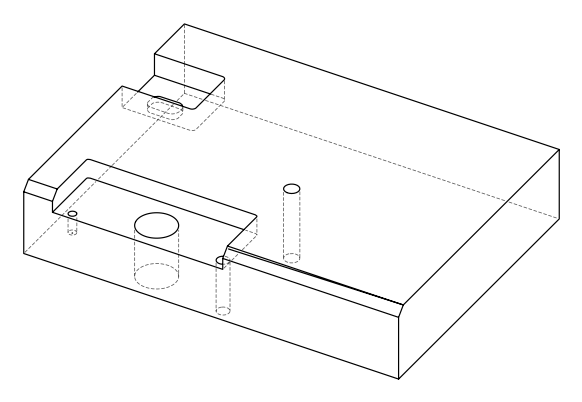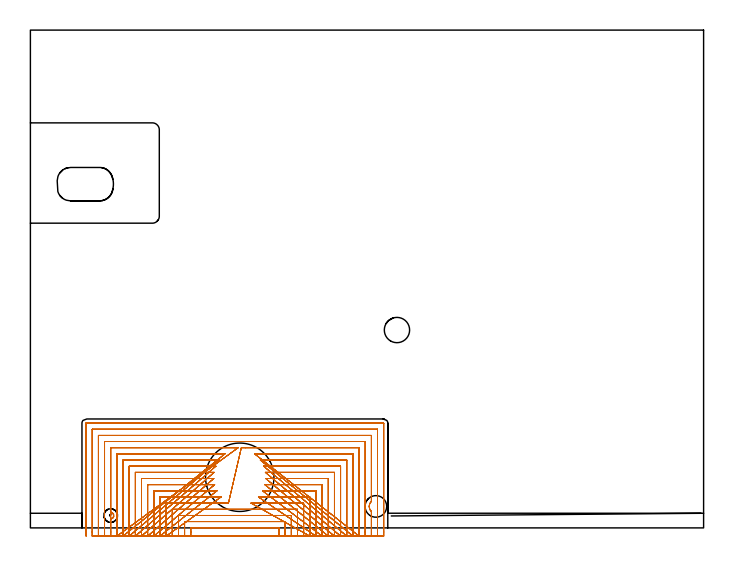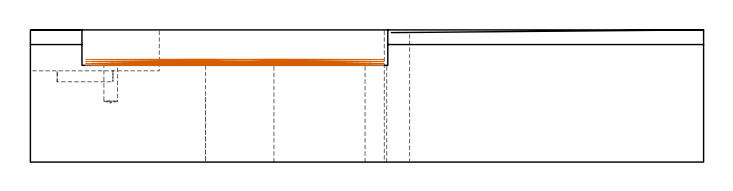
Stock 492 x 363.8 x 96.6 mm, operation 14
(PLAN: 15 operations, 11 tool changes, 317.1 min)
(1 SPOT_DRILL | STEP1HOLE | NXT0321_9005460120000 | 0.04 min | 2836 mm3)
(2 SPOT_DRILL_1 | STEP1HOLE_1 | NXT0321_9005460120000 | 0.05 min | 182 mm3)
(3 SPOT_DRILL_2 | STEP1POCKET | NXT0321_9005460120000 | 0.03 min | 2808 mm3)
(4 DRILL_THROUGH_HOLE_INTO_CENTER | STEP1HOLE | NXT0301_065 | 0.31 min | 4894 mm3)
(5 DRILL_TO_ENLARGE_THROUGH_HOLE | STEP1HOLE | UGT0301_240 | 0.32 min | 11156 mm3)
(6 DRILL_BLIND_HOLE_INTO_CENTER | STEP1HOLE_1 | NXT0301_042 | 0.05 min | 298 mm3)
(7 GUN_DRILL_THROUGH_HOLE | STEP1HOLE_1 | UGT0307_003 | 0.49 min | 3298 mm3)
(8 SPADE_DRILL_TO_ENLARGE_THROUGH_HOLE | STEP1HOLE_1 | UGT0306_009 | 0.42 min | 22130 mm3)
(9 INDEXABLE_INSERT_DRILL_THROUGH_HOLE_FROM_SOLID | STEP1HOLE_2 | NXT0302_038 | 0.31 min | 189592 mm3)
(10 DRILL_BLIND_HOLE_INTO_CENTER_1 | STEP1POCKET | NXT0301_127 | 0.12 min | 2134 mm3)
(11 AREA_MILL | FG_CHAMFER_SURFACE | UGT0205_001 | 1.46 min | 2504 mm3)
(12 AREA_MILL_1 | FG_CHAMFER_SURFACE_1 | UGT0205_001 | 7.63 min | 13590 mm3)
(13 MILL_RECTANGULAR_POCKET | POCKET_RECTANGULAR_STRAIGHT | UGT0201_100 | Follow Part, ap 4.5, ae 75% | 2.06 min | 34466 mm3)
(14 MILL_SLOT | SLOT_PARTIAL_RECTANGULAR | NXT0201_008 | Follow Part, ap 1.5, ae 75% | 271.31 min | 401217 mm3)
(15 MILL_SLOT_1 | SLOT_PARTIAL_RECTANGULAR_1 | NXT0201_013 | Follow Part, ap 2.5, ae 75% | 32.54 min | 178965 mm3)
(TOOL NXT0321_9005460120000 | NC Spot Drill, 142deg, 12mm, Carbide, Uncoated | D12 PA142 FL30 Z2)
(TOOL NXT0301_065 | Carbide Drill 9.4mm [860.1-0940-075A1-MM 2214] | D9.4 PA140 FL98 Z2)
(TOOL UGT0301_240 | Twist Drill 15.8 mm | D15.8 PA118 FL120 Z2)
(TOOL NXT0301_042 | Carbide Drill 7.1mm [860.1-0710-057A1-MM 2214] | D7.1 PA140 FL85 Z2)
(TOOL UGT0307_003 | Gun Drill 7 mm | D7 PA130 FL24 Z1)
(TOOL UGT0306_009 | Spade Drill 18.5mm | D18.5 PA132 FL10 Z2)
(TOOL NXT0302_038 | Index. Insert Drill 50mm [880-D5000L50-04] | D50 PA176 FL200 Z2)
(TOOL NXT0301_127 | Carbide Drill 10mm [861.1-1000-030A1-GP GC34] | D10 PA150 FL31.2 Z2)
(TOOL UGT0205_001 | Chamfer Mill 20 x 3 x 45 deg. | D20 FL50 Z2)
(TOOL UGT0201_100 | End Mill 18 mm | D18 FL22 Z2)
(TOOL NXT0201_008 | ENDMILL 6mm [2P460-0600-NA 1630] | D6 FL26 Z6)
(TOOL NXT0201_013 | ENDMILL 10mm | D10 FL30 Z4)
(OP 14 MILL_SLOT, part 2 of 2)
G0 X181.7 Z75.017
G1 Y-3.
Y0.1 F500.
X117.2
Y-3.
Y-6. F250.
X186.2
Y-3.
Y4.6 F500.
X112.7
Y-3.
Y-6. F250.
X190.7
Y-3.
Y9.1 F500.
X108.2
Y-3.
Y-6. F250.
X195.2
Y-3.
Y13.6 F500.
X103.7
Y-3.
Y-6. F250.
X199.7
Y-3.
Y18.1 F500.
X164.249
X161.249 F250.
X204.2 Y-6. F500.
Y-3. F250.
Y22.6 F500.
X169.626
X166.626 F250.
X208.7 Y-6. F500.
Y-3. F250.
Y27.1 F500.
X172.643
X169.643 F250.
X213.2 Y-6. F500.
Y-3. F250.
Y31.6 F500.
X174.325
X171.325 F250.
X217.7 Y-6. F500.
Y-3. F250.
Y36.1 F500.
X174.98
X171.98 F250.
X222.2 Y-6. F500.
Y-3. F250.
Y40.6 F500.
X174.701
X171.701 F250.
X226.7 Y-6. F500.
Y-3. F250.
Y45.1 F500.
X173.451
X170.451 F250.
X231.2 Y-6. F500.
Y-3. F250.
Y49.6 F500.
X171.03
X168.03 F250.
X235.7 Y-6. F500.
Y-3. F250.
Y54.1 F500.
X166.835
X163.835 F250.
X240.2 Y-6. F500.
Y-3. F250.
Y58.6 F500.
X157.159
X154.159 F250.
X144.74 Y18.1 F500.
X141.74 F250.
X99.2 F500.
Y-3.
Y-6. F250.
X139.371 Y22.6 F500.
X136.371 F250.
X94.7 F500.
Y-3.
Y-6. F250.
X136.358 Y27.1 F500.
X133.358 F250.
X90.2 F500.
Y-3.
Y-6. F250.
X134.678 Y31.6 F500.
X131.678 F250.
X85.7 F500.
Y-3.
Y-6. F250.
X134.024 Y36.1 F500.
X131.024 F250.
X81.2 F500.
Y-3.
Y-6. F250.
X134.302 Y40.6 F500.
X131.302 F250.
X76.7 F500.
Y-3.
Y-6. F250.
X135.55 Y45.1 F500.
X132.55 F250.
X72.2 F500.
Y-3.
Y-6. F250.
X137.97 Y49.6 F500.
X134.97 F250.
X67.7 F500.
Y-3.
Y-6. F250.
X142.162 Y54.1 F500.
X139.162 F250.
X63.2 F500.
Y-3.
Y-6. F250.
X151.832 Y58.6 F500.
X148.832 F250.
X58.7 F500.
Y11.983
Y8.983 F250.
Y9.017
Y6.017
Y-3. F500.
Y-6. F250.
X244.7
Y-3.
Y63.1 F500.
X54.2
Y-3.
Y-6. F250.
X249.2
Y-3.
Y12.083 F500.
G2 X248.317 Y13.155 R4.88
X249.2 Y19.311 R4.887
G1 Y67.6
X49.7
Y-3.
Y-6. F250.
X253.7
Y-3.
Y10.966 F500.
Y13.966 F250.
Y17.435
Y20.435
Y72.1 F500.
X45.2
Y-3.
Y-6. F250.
X258.2
Y-3.
Y76.5 F500.
X258.195 Y76.555
X258.155 Y76.595
X258.1 Y76.6
X40.8
X40.745 Y76.595
X40.705 Y76.555
X40.7 Y76.5
Y-3.
Y-6. F250.
G0 X181.7 Z73.578
G1 Y-3.
Y0.1 F500.
X117.2
Y-3.
Y-6. F250.
X186.2
Y-3.
Y4.6 F500.
X112.7
Y-3.
Y-6. F250.
X190.7
Y-3.
Y9.1 F500.
X108.2
Y-3.
Y-6. F250.
X195.2
Y-3.
Y13.6 F500.
X103.7
Y-3.
Y-6. F250.
X199.7
Y-3.
Y18.1 F500.
X164.249
X161.249 F250.
X204.2 Y-6. F500.
Y-3. F250.
Y22.6 F500.
X169.626
X166.626 F250.
X208.7 Y-6. F500.
Y-3. F250.
Y27.1 F500.
X172.643
X169.643 F250.
X213.2 Y-6. F500.
Y-3. F250.
Y31.6 F500.
X174.325
X171.325 F250.
X217.7 Y-6. F500.
Y-3. F250.
Y36.1 F500.
X174.98
X171.98 F250.
X222.2 Y-6. F500.
Y-3. F250.
Y40.6 F500.
X174.701
X171.701 F250.
X226.7 Y-6. F500.
Y-3. F250.
Y45.1 F500.
X173.451
X170.451 F250.
X231.2 Y-6. F500.
Y-3. F250.
Y49.6 F500.
X171.03
X168.03 F250.
X235.7 Y-6. F500.
Y-3. F250.
Y54.1 F500.
X166.835
X163.835 F250.
X240.2 Y-6. F500.
Y-3. F250.
Y58.6 F500.
X157.159
X154.159 F250.
X144.74 Y18.1 F500.
X141.74 F250.
X99.2 F500.
Y-3.
Y-6. F250.
X139.371 Y22.6 F500.
X136.371 F250.
X94.7 F500.
Y-3.
Y-6. F250.
X136.358 Y27.1 F500.
X133.358 F250.
X90.2 F500.
Y-3.
Y-6. F250.
X134.678 Y31.6 F500.
X131.678 F250.
X85.7 F500.
Y-3.
Y-6. F250.
X134.024 Y36.1 F500.
X131.024 F250.
X81.2 F500.
Y-3.
Y-6. F250.
X134.302 Y40.6 F500.
X131.302 F250.
X76.7 F500.
Y-3.
Y-6. F250.
X135.55 Y45.1 F500.
X132.55 F250.
X72.2 F500.
Y-3.
Y-6. F250.
X137.97 Y49.6 F500.
X134.97 F250.
X67.7 F500.
Y-3.
Y-6. F250.
X142.162 Y54.1 F500.
X139.162 F250.
X63.2 F500.
Y-3.
Y-6. F250.
X151.832 Y58.6 F500.
X148.832 F250.
X58.7 F500.
Y11.983
Y8.983 F250.
Y9.017
Y6.017
Y-3. F500.
Y-6. F250.
X244.7
Y-3.
Y63.1 F500.
X54.2
Y-3.
Y-6. F250.
X249.2
Y-3.
Y12.083 F500.
G2 X248.317 Y13.155 R4.88
X249.2 Y19.311 R4.887
G1 Y67.6
X49.7
Y-3.
Y-6. F250.
X253.7
Y-3.
Y10.966 F500.
Y13.966 F250.
Y17.434
Y20.434
Y72.1 F500.
X45.2
Y-3.
Y-6. F250.
X258.2
Y-3.
Y76.5 F500.
X258.195 Y76.555
X258.155 Y76.595
X258.1 Y76.6
X40.8
X40.745 Y76.595
X40.705 Y76.555
X40.7 Y76.5
Y-3.
Y-6. F250.
G0 X181.7 Z72.139
G1 Y-3.
Y0.1 F500.
X117.2
Y-3.
Y-6. F250.
X186.2
Y-3.
Y4.6 F500.
X112.7
Y-3.
Y-6. F250.
X190.7
Y-3.
Y9.1 F500.
X108.2
Y-3.
Y-6. F250.
X195.2
Y-3.
Y13.6 F500.
X103.7
Y-3.
Y-6. F250.
X199.7
Y-3.
Y18.1 F500.
X164.249
X161.249 F250.
X204.2 Y-6. F500.
Y-3. F250.
Y22.6 F500.
X169.626
X166.626 F250.
X208.7 Y-6. F500.
Y-3. F250.
Y27.1 F500.
X172.643
X169.643 F250.
X213.2 Y-6. F500.
Y-3. F250.
Y31.6 F500.
X174.325
X171.325 F250.
X217.7 Y-6. F500.
Y-3. F250.
Y36.1 F500.
X174.98
X171.98 F250.
X222.2 Y-6. F500.
Y-3. F250.
Y40.6 F500.
X174.701
X171.701 F250.
X226.7 Y-6. F500.
Y-3. F250.
Y45.1 F500.
X173.451
X170.451 F250.
X231.2 Y-6. F500.
Y-3. F250.
Y49.6 F500.
X171.03
X168.03 F250.
X235.7 Y-6. F500.
Y-3. F250.
Y54.1 F500.
X166.835
X163.835 F250.
X240.2 Y-6. F500.
Y-3. F250.
Y58.6 F500.
X157.159
X154.159 F250.
X144.74 Y18.1 F500.
X141.74 F250.
X99.2 F500.
Y-3.
Y-6. F250.
X139.371 Y22.6 F500.
X136.371 F250.
X94.7 F500.
Y-3.
Y-6. F250.
X136.357 Y27.1 F500.
X133.357 F250.
X90.2 F500.
Y-3.
Y-6. F250.
X134.678 Y31.6 F500.
X131.678 F250.
X85.7 F500.
Y-3.
Y-6. F250.
X134.023 Y36.1 F500.
X131.023 F250.
X81.2 F500.
Y-3.
Y-6. F250.
X134.301 Y40.6 F500.
X131.301 F250.
X76.7 F500.
Y-3.
Y-6. F250.
X135.55 Y45.1 F500.
X132.55 F250.
X72.2 F500.
Y-3.
Y-6. F250.
X137.97 Y49.6 F500.
X134.97 F250.
X67.7 F500.
Y-3.
Y-6. F250.
X142.162 Y54.1 F500.
X139.162 F250.
X63.2 F500.
Y-3.
Y-6. F250.
X151.832 Y58.6 F500.
X148.832 F250.
X58.7 F500.
Y11.411
X58.815 Y11.416
X58.956 Y11.399
X59.334 Y11.343
X59.438 Y11.308
X59.617 Y11.251
X59.778 Y11.169
X59.945 Y11.068
G2 X60.571 Y10.54 R1.983
G1 X60.753 Y10.298
G2 X61.048 Y8.411 R2.486
G1 X60.802 Y7.753
X60.478 Y7.357
X60.321 Y7.202
X60.122 Y7.036
G2 X59.545 Y6.738 R1.539
G1 X59.405 Y6.688
X59.266 Y6.646
X58.958 Y6.601
G2 X58.7 Y6.59 R2.738
G1 Y-3.
Y-6. F250.
X244.7
Y-3.
Y63.1 F500.
X54.2
Y-3.
Y-6. F250.
X249.2
Y-3.
Y12.083 F500.
G2 X248.317 Y13.155 R4.88
X249.2 Y19.311 R4.887
G1 Y67.6
X49.7
Y-3.
Y-6. F250.
X253.7
Y-3.
Y10.966 F500.
Y13.966 F250.
Y17.434
Y20.434
Y72.1 F500.
X45.2
Y-3.
Y-6. F250.
X258.2
Y-3.
Y76.5 F500.
X258.195 Y76.555
X258.155 Y76.595
X258.1 Y76.6
X40.8
X40.745 Y76.595
X40.705 Y76.555
X40.7 Y76.5
Y-3.
Y-6. F250.
G0 X181.7 Z70.7
G1 Y-3.
Y0.1 F500.
X117.2
Y-3.
Y-6. F250.
X186.2
Y-3.
Y4.6 F500.
X112.7
Y-3.
Y-6. F250.
X190.7
Y-3.
Y9.1 F500.
X108.2
Y-3.
Y-6. F250.
X195.2
Y-3.
Y13.6 F500.
X103.7
Y-3.
Y-6. F250.
X199.7
Y-3.
Y18.1 F500.
X164.249
X161.249 F250.
X204.2 Y-6. F500.
Y-3. F250.
Y22.6 F500.
X169.626
X166.626 F250.
X208.7 Y-6. F500.
Y-3. F250.
Y27.1 F500.
X172.643
X169.643 F250.
X213.2 Y-6. F500.
Y-3. F250.
Y31.6 F500.
X174.325
X171.325 F250.
X217.7 Y-6. F500.
Y-3. F250.
Y36.1 F500.
X174.98
X171.98 F250.
X222.2 Y-6. F500.
Y-3. F250.
Y40.6 F500.
X174.701
X171.701 F250.
X226.7 Y-6. F500.
Y-3. F250.
Y45.1 F500.
X173.451
X170.451 F250.
X231.2 Y-6. F500.
Y-3. F250.
Y49.6 F500.
X171.03
X168.03 F250.
X235.7 Y-6. F500.
Y-3. F250.
Y54.1 F500.
X166.835
X163.835 F250.
X240.2 Y-6. F500.
Y-3. F250.
Y58.6 F500.
X157.159
X154.159 F250.
X144.74 Y18.1 F500.
X141.74 F250.
X99.2 F500.
Y-3.
Y-6. F250.
X139.371 Y22.6 F500.
X136.371 F250.
X94.7 F500.
Y-3.
Y-6. F250.
X136.357 Y27.1 F500.
X133.357 F250.
X90.2 F500.
Y-3.
Y-6. F250.
X134.678 Y31.6 F500.
X131.678 F250.
X85.7 F500.
Y-3.
Y-6. F250.
X134.023 Y36.1 F500.
X131.023 F250.
X81.2 F500.
Y-3.
Y-6. F250.
X134.301 Y40.6 F500.
X131.301 F250.
X76.7 F500.
Y-3.
Y-6. F250.
X135.55 Y45.1 F500.
X132.55 F250.
X72.2 F500.
Y-3.
Y-6. F250.
X137.97 Y49.6 F500.
X134.97 F250.
X67.7 F500.
Y-3.
Y-6. F250.
X142.162 Y54.1 F500.
X139.162 F250.
X63.2 F500.
Y-3.
Y-6. F250.
X151.832 Y58.6 F500.
X148.832 F250.
X58.7 F500.
Y10.978
X58.791 Y10.983
X59.229 Y10.919
X59.478 Y10.837
X60.013 Y10.492
X60.371 Y10.068
G2 X59.175 Y7.074 R1.972
G1 X58.791 Y7.017
X58.7 Y7.022
Y-3.
Y-6. F250.
X244.7
Y-3.
Y63.1 F500.
X54.2
Y-3.
Y-6. F250.
X249.2
Y-3.
Y12.083 F500.
G2 X248.317 Y13.155 R4.88
X249.2 Y19.311 R4.887
G1 Y67.6
X49.7
Y-3.
Y-6. F250.
X253.7
Y-3.
Y10.966 F500.
Y13.966 F250.
Y17.435
Y20.435
Y72.1 F500.
X45.2
Y-3.
Y-6. F250.
X258.2
Y-3.
Y76.5 F500.
X258.195 Y76.555
X258.155 Y76.595
X258.1 Y76.6
X40.8
X40.745 Y76.595
X40.705 Y76.555
X40.7 Y76.5
Y-3.
Y-6. F250.
G0 Z106.6
M5
M2
